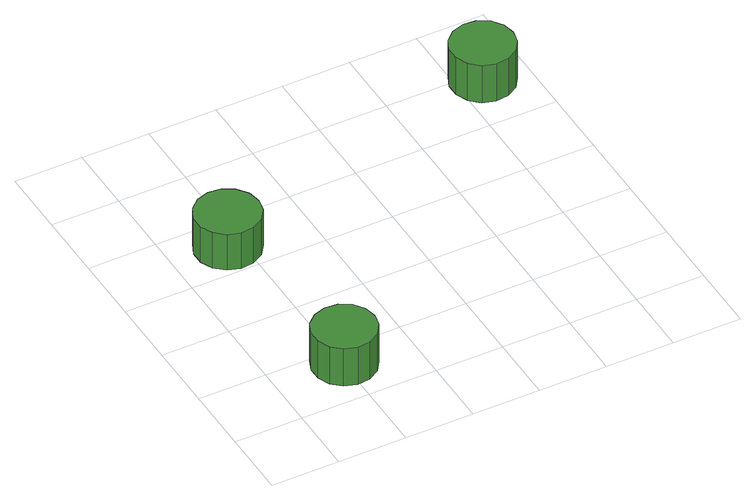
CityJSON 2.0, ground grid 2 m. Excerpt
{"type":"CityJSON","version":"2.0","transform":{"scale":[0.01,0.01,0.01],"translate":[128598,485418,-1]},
"CityObjects":{
"tree1":{"type":"SolitaryVegetationObject","attributes":{"function":"something"},"geometry":[{"type":"MultiSurface","lod":"1","boundaries":[[[0,1,2,3,4,5,6,7,8,9,10,11,12,13,14]],[[15,16,17,18,19,20,21,22,23,24,25,26,27,28,29]],[[0,29,28,1]],[[1,28,27,2]],[[2,27,26,3]],[[3,26,25,4]],[[4,25,24,5]],[[5,24,23,6]],[[6,23,22,7]],[[7,22,21,8]],[[8,21,20,9]],[[9,20,19,10]],[[10,19,18,11]],[[11,18,17,12]],[[12,17,16,13]],[[13,16,15,14]],[[14,15,29,0]]]}]},
"tree2":{"type":"SolitaryVegetationObject","attributes":{"function":"something"},"geometry":[{"type":"MultiSurface","lod":"1","boundaries":[[[30,31,32,33,34,35,36,37,38,39,40,41,42,43,44]],[[45,46,47,48,49,50,51,52,53,54,55,56,57,58,59]],[[30,59,58,31]],[[31,58,57,32]],[[32,57,56,33]],[[33,56,55,34]],[[34,55,54,35]],[[35,54,53,36]],[[36,53,52,37]],[[37,52,51,38]],[[38,51,50,39]],[[39,50,49,40]],[[40,49,48,41]],[[41,48,47,42]],[[42,47,46,43]],[[43,46,45,44]],[[44,45,59,30]]]}]},
"tree3":{"type":"SolitaryVegetationObject","attributes":{"function":"something"},"geometry":[{"type":"MultiSurface","lod":"1","boundaries":[[[60,61,62,63,64,65,66,67,68,69,70,71,72,73,74]],[[75,76,77,78,79,80,81,82,83,84,85,86,87,88,89]],[[60,89,88,61]],[[61,88,87,62]],[[62,87,86,63]],[[63,86,85,64]],[[64,85,84,65]],[[65,84,83,66]],[[66,83,82,67]],[[67,82,81,68]],[[68,81,80,69]],[[69,80,79,70]],[[70,79,78,71]],[[71,78,77,72]],[[72,77,76,73]],[[73,76,75,74]],[[74,75,89,60]]]}]}
},
"vertices":[
[284,121,240],[276,158,240],[254,189,240],[221,208,240],[183,212,240],[147,200,240],[118,175,240],[103,140,240],[103,102,240],[118,67,240],[147,42,240],[183,30,240],[221,34,240],[254,53,240],[276,84,240],[276,84,113],[254,53,113],[221,34,113],[183,30,113],[147,42,113],[118,67,113],[103,102,113],[103,140,113],[118,175,113],[147,200,113],[183,212,113],[221,208,113],[254,189,113],[276,158,113],[284,121,113],
[255,700,215],[247,738,215],[224,769,215],[190,789,215],[152,793,215],[115,781,215],[86,755,215],[70,719,215],[70,680,215],[86,645,215],[115,619,215],[152,607,215],[190,611,215],[224,630,215],[247,662,215],[247,662,93],[224,630,93],[190,611,93],[152,607,93],[115,619,93],[86,645,93],[70,680,93],[70,719,93],[86,755,93],[115,781,93],[152,793,93],[190,789,93],[224,769,93],[247,738,93],[255,700,93],
[1140,929,261],[1132,966,261],[1110,997,261],[1077,1016,261],[1039,1020,261],[1002,1008,261],[974,982,261],[959,948,261],[959,910,261],[974,875,261],[1002,849,261],[1039,837,261],[1077,841,261],[1110,860,261],[1132,891,261],[1132,891,134],[1110,860,134],[1077,841,134],[1039,837,134],[1002,849,134],[974,875,134],[959,910,134],[959,948,134],[974,982,134],[1002,1008,134],[1039,1020,134],[1077,1016,134],[1110,997,134],[1132,966,134],[1140,929,134]
]}
